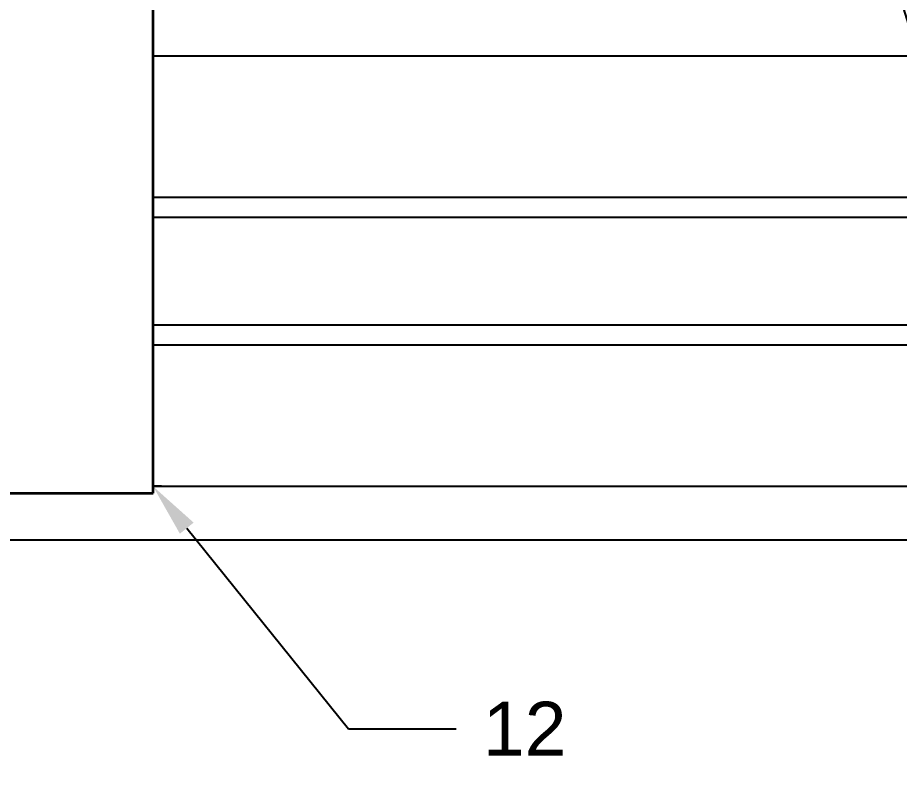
# Model space of a CAD drawing. Header units: millimetres. Extents: x -29 to 3384, y -388 to 1226.
# Drawn here: x 2298.7 to 2364.3, y 692.4 to 748.5 of the extents above; entities that cross this region are included whole.
import ezdxf
from ezdxf import colors
from ezdxf.entities.mleader import LeaderData, LeaderLine
from ezdxf.math import Vec2, Vec3

# ---------------------------------------------------------------- set-up
doc = ezdxf.new("R2010")
doc.units = ezdxf.units.MM
doc.styles.get("Standard").update_dxf_attribs({"font": 'arial.ttf'})

msp = doc.modelspace()

# ---------------------------------------------------------------- linework, layer by layer
at = {"lineweight": 35}
for p, q in [((2308.79211, 713.17263), (2308.79211, 778.17263)), ((2228.79211, 713.17263), (2308.79211, 713.17263))]:
    msp.add_line(p, q, dxfattribs=at)
for p, q in [((2308.79211, 713.67306), (2308.79211, 752.17263)), ((2378.02677, 745.66399), (2308.79211, 745.66399)), ((2378.02677, 735.16399), (2308.79211, 735.16399)), ((2378.02677, 733.66399), (2308.79211, 733.66399)), ((2378.02677, 725.66399), (2308.79211, 725.66399)), ((2378.02677, 724.16399), (2308.79211, 724.16399)), ((2309.42677, 713.6722), (2308.79211, 713.6722)), ((2378.02677, 713.66399), (2308.79211, 713.66399)), ((2378.02677, 709.66399), (2162.18887, 709.66399))]:
    msp.add_line(p, q)

# ---------------------------------------------------------------- leaders
ml = msp.add_multileader_mtext('Standard')
ml.set_content('{\\fArial|b0|i0|c238|p34;11}', color=256)
ml.set_leader_properties()
ml.build(insert=Vec2(0, 0))
ctx = ml.context
ctx.base_point, ctx.plane_origin = Vec3(2389.22098, 695.64792), Vec3(2361.81711, 758.17263)
notes = []
notes.append((ctx, [(0, (1, 1, 0), (2381.22098, 695.64792), (1, 0), 8, [(0, [(2361.81711, 758.17263)], 0, [])])]))
ctx.mtext.insert, ctx.mtext.flow_direction = Vec3(2391.22098, 697.64792), 5
ml = msp.add_multileader_mtext('Standard')
ml.set_content('{\\fArial|b0|i0|c238|p34;12}', color=256)
ml.set_leader_properties()
ml.build(insert=Vec2(0, 0))
ctx = ml.context
ctx.base_point, ctx.plane_origin = Vec3(2331.32898, 695.64792), Vec3(2308.79211, 713.67306)
notes.append((ctx, [(0, (1, 1, 0), (2323.32898, 695.64792), (1, 0), 8, [(0, [(2308.79211, 713.67306)], 0, [])])]))
ctx.mtext.insert, ctx.mtext.flow_direction = Vec3(2333.32898, 697.64792), 5
for ctx, leaders in notes:
    for number, flags, end, landing, length, lines in leaders:
        leader = LeaderData()
        leader.index, (leader.has_last_leader_line, leader.has_dogleg_vector, leader.attachment_direction) = number, flags
        leader.last_leader_point, leader.dogleg_vector, leader.dogleg_length = Vec3(end), Vec3(landing), length
        for number, points, colour, breaks in lines:
            line = LeaderLine()
            line.index, line.vertices, line.color, line.breaks = number, Vec3.list(points), colors.encode_raw_color(colour), breaks
            leader.lines.append(line)
        ctx.leaders.append(leader)

doc.saveas('drawing.dxf')
